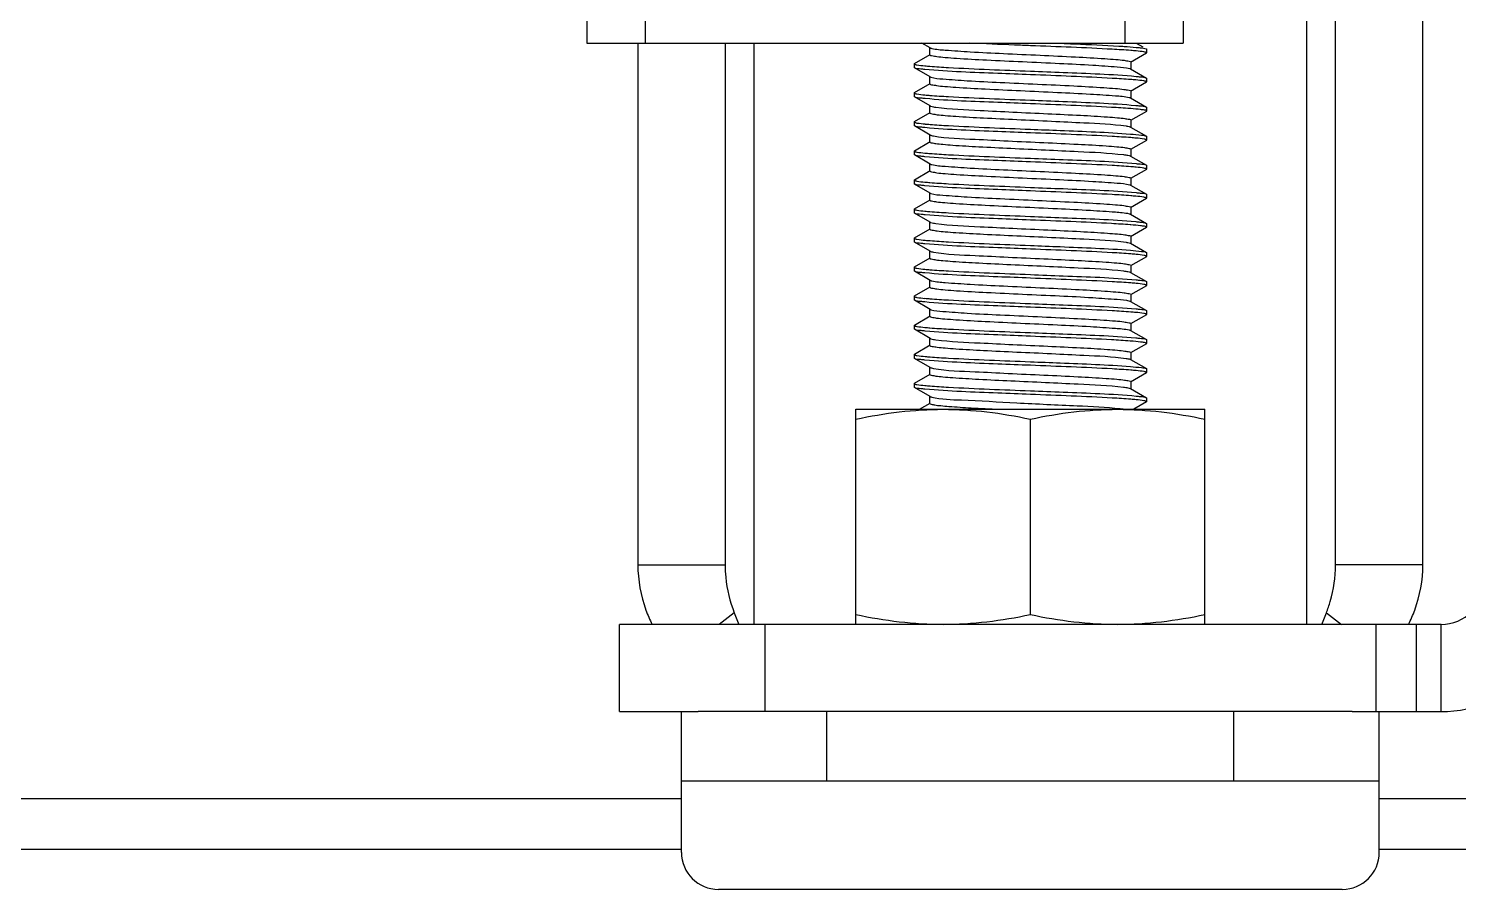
# Model space of a CAD drawing. Extents: x 27938 to 1042331, y -235042 to 1535213.
# Drawn here: x 730386 to 731190, y 752403 to 752887 of the extents above; entities that cross this region are included whole.
import ezdxf

# ---------------------------------------------------------------- set-up
doc = ezdxf.new("R2010")
doc.units = 0
doc.header["$LTSCALE"] = 1000
doc.header["$MEASUREMENT"] = 0

msp = doc.modelspace()

# ---------------------------------------------------------------- linework, layer by layer
for p, q in [((730699.57, 755594.09), (730699.57, 752879.18)), ((730732.28, 755594.09), (730732.28, 752879.18)), ((731002.14, 755594.09), (731002.14, 752879.18)), ((731034.85, 755594.09), (731034.85, 752879.18)), ((731104.35, 753440.99), (731104.35, 752552.08)), ((731120.71, 752585.6), (731120.71, 753199.36)), ((731169.78, 752585.6), (731169.78, 753199.36)), ((730699.57, 752879.18), (731034.85, 752879.18)), ((730728.19, 752879.18), (730728.19, 752585.6)), ((730777.25, 752879.18), (730777.25, 752585.6)), ((730793.61, 752552.08), (730793.61, 752879.18)), ((730883.72, 752867.71), (730892.59, 752872.85)), ((730892.59, 752876.52), (730888, 752879.18)), ((730892.41, 752872.64), (730892.41, 752876.73)), ((731014.25, 752873.48), (731005.37, 752868.34)), ((731008.55, 752879.18), (731012.26, 752877.04)), ((731014.25, 752875.89), (731014.4, 752875.71)), ((731014.25, 752873.48), (731014.4, 752873.66)), ((731014.4, 752875.71), (731014.4, 752873.66)), ((730883.72, 752867.71), (730883.56, 752867.53)), ((730883.56, 752867.53), (730883.56, 752865.48)), ((730883.72, 752865.31), (730883.56, 752865.49)), ((730892.59, 752860.17), (730883.72, 752865.31)), ((731005.37, 752864.67), (731014.25, 752859.53)), ((731005.55, 752868.55), (731005.55, 752864.46)), ((730883.72, 752851.35), (730892.59, 752856.49)), ((730892.41, 752856.29), (730892.41, 752860.37)), ((730892.59, 752860.17), (730892.92, 752860.03)), ((731014.25, 752857.13), (731005.37, 752851.99)), ((731014.25, 752859.53), (731014.4, 752859.35)), ((731014.25, 752857.13), (731014.4, 752857.31)), ((731014.4, 752859.35), (731014.4, 752857.31)), ((730883.72, 752851.35), (730883.56, 752851.18)), ((730883.56, 752851.17), (730883.56, 752849.13)), ((730883.72, 752848.95), (730883.56, 752849.13)), ((730892.59, 752843.81), (730883.72, 752848.95)), ((731005.37, 752848.31), (731014.25, 752843.18)), ((731005.55, 752852.2), (731005.55, 752848.11)), ((730883.72, 752835), (730892.59, 752840.14)), ((730892.41, 752839.93), (730892.41, 752844.02)), ((731005.54, 752842.32), (731005.08, 752842.36)), ((731014.25, 752840.77), (731005.37, 752835.63)), ((731014.25, 752843.18), (731014.4, 752843)), ((731014.25, 752840.77), (731014.4, 752840.95)), ((731014.4, 752843), (731014.4, 752840.95)), ((730883.72, 752835), (730883.56, 752834.82)), ((730883.56, 752834.82), (730883.56, 752832.77)), ((730883.72, 752832.6), (730883.56, 752832.78)), ((730892.59, 752827.46), (730883.72, 752832.6)), ((731005.37, 752831.96), (731014.25, 752826.82)), ((731005.55, 752835.84), (731005.55, 752831.75)), ((730883.72, 752818.64), (730892.59, 752823.78)), ((730892.41, 752823.57), (730892.41, 752827.66)), ((731014.25, 752824.42), (731005.37, 752819.28)), ((731014.25, 752826.82), (731014.4, 752826.64)), ((731014.25, 752824.42), (731014.4, 752824.6)), ((731014.4, 752826.64), (731014.4, 752824.6)), ((730883.72, 752818.64), (730883.56, 752818.46)), ((730883.56, 752818.46), (730883.56, 752816.42)), ((730883.72, 752816.24), (730883.56, 752816.42)), ((730892.59, 752811.1), (730883.72, 752816.24)), ((731005.12, 752815.72), (731005.37, 752815.6)), ((731005.37, 752815.6), (731014.25, 752810.47)), ((731005.55, 752819.49), (731005.55, 752815.4)), ((730883.72, 752802.29), (730892.59, 752807.43)), ((730892.41, 752807.22), (730892.41, 752811.31)), ((731014.25, 752808.06), (731005.37, 752802.92)), ((731014.25, 752810.47), (731014.4, 752810.29)), ((731014.25, 752808.06), (731014.4, 752808.24)), ((731014.4, 752810.29), (731014.4, 752808.24)), ((730883.72, 752802.29), (730883.56, 752802.11)), ((730883.56, 752802.11), (730883.56, 752800.06)), ((730883.72, 752799.89), (730883.56, 752800.07)), ((730892.59, 752794.75), (730883.72, 752799.89)), ((731005.37, 752799.25), (731014.25, 752794.11)), ((731005.55, 752803.13), (731005.55, 752799.04)), ((730883.72, 752785.93), (730892.59, 752791.07)), ((730892.41, 752790.86), (730892.41, 752794.95)), ((730892.59, 752794.75), (730892.92, 752794.61)), ((731014.25, 752791.71), (731005.37, 752786.57)), ((731014.25, 752794.11), (731014.4, 752793.93)), ((731014.25, 752791.71), (731014.4, 752791.89)), ((731014.4, 752793.93), (731014.4, 752791.89)), ((730883.72, 752785.93), (730883.56, 752785.76)), ((730883.56, 752785.75), (730883.56, 752783.71)), ((730883.72, 752783.53), (730883.56, 752783.71)), ((730892.59, 752778.39), (730883.72, 752783.53)), ((731005.55, 752786.78), (731005.55, 752782.69)), ((730892.41, 752774.51), (730892.41, 752778.6)), ((731005.54, 752776.9), (731005.08, 752776.94)), ((731005.37, 752782.89), (731014.25, 752777.76)), ((731014.25, 752775.35), (731005.37, 752770.21)), ((731014.25, 752777.76), (731014.4, 752777.58)), ((731014.25, 752775.35), (731014.4, 752775.53)), ((731014.4, 752777.58), (731014.4, 752775.53)), ((730883.72, 752769.58), (730883.56, 752769.4)), ((730883.56, 752769.4), (730883.56, 752767.35)), ((730883.72, 752767.18), (730883.56, 752767.36)), ((730883.72, 752769.58), (730892.59, 752774.72)), ((730892.59, 752762.04), (730883.72, 752767.18)), ((731005.55, 752770.42), (731005.55, 752766.33)), ((730892.41, 752758.15), (730892.41, 752762.24)), ((731005.37, 752766.54), (731014.25, 752761.4)), ((731014.25, 752759), (731005.37, 752753.86)), ((731014.25, 752761.4), (731014.4, 752761.22)), ((731014.25, 752759), (731014.4, 752759.18)), ((731014.4, 752761.22), (731014.4, 752759.18)), ((730883.72, 752753.22), (730883.56, 752753.04)), ((730883.56, 752753.04), (730883.56, 752751)), ((730883.72, 752750.82), (730883.56, 752751)), ((730883.72, 752753.22), (730892.59, 752758.36)), ((730892.59, 752745.68), (730883.72, 752750.82)), ((731005.55, 752754.07), (731005.55, 752749.98)), ((730892.41, 752741.8), (730892.41, 752745.89)), ((731005.12, 752750.3), (731005.37, 752750.18)), ((731005.37, 752750.18), (731014.25, 752745.05)), ((731014.25, 752745.05), (731014.4, 752744.87)), ((731014.25, 752742.64), (731014.4, 752742.82)), ((731014.4, 752744.87), (731014.4, 752742.82)), ((730883.72, 752736.87), (730883.56, 752736.69)), ((730883.56, 752736.69), (730883.56, 752734.64)), ((730883.72, 752736.87), (730892.59, 752742.01)), ((731014.25, 752742.64), (731005.37, 752737.5)), ((731005.55, 752737.71), (731005.55, 752733.62)), ((730883.72, 752734.47), (730883.56, 752734.65)), ((730892.59, 752729.33), (730883.72, 752734.47)), ((730892.41, 752725.44), (730892.41, 752729.53)), ((730892.59, 752729.33), (730892.92, 752729.19)), ((731005.37, 752733.83), (731014.25, 752728.69)), ((731014.25, 752728.69), (731014.4, 752728.51)), ((731014.4, 752728.51), (731014.4, 752726.47)), ((730883.72, 752720.51), (730883.56, 752720.33)), ((730883.56, 752720.33), (730883.56, 752718.29)), ((730883.72, 752720.51), (730892.59, 752725.65)), ((731014.25, 752726.29), (731005.37, 752721.15)), ((731005.55, 752721.36), (731005.55, 752717.27)), ((731014.25, 752726.29), (731014.4, 752726.47)), ((730883.72, 752718.11), (730883.56, 752718.29)), ((730892.59, 752712.97), (730883.72, 752718.11)), ((730892.41, 752709.09), (730892.41, 752713.18)), ((731005.54, 752711.48), (731005.08, 752711.52)), ((731005.37, 752717.47), (731014.25, 752712.34)), ((731014.25, 752712.34), (731014.4, 752712.16)), ((731014.4, 752712.16), (731014.4, 752710.11)), ((730883.72, 752704.16), (730883.56, 752703.98)), ((730883.56, 752703.98), (730883.56, 752701.93)), ((730883.72, 752704.16), (730892.59, 752709.3)), ((731014.25, 752709.93), (731005.37, 752704.79)), ((731005.55, 752705), (731005.55, 752700.91)), ((731014.25, 752709.93), (731014.4, 752710.11)), ((730883.72, 752701.76), (730883.56, 752701.94)), ((730892.59, 752696.62), (730883.72, 752701.76)), ((730892.41, 752692.73), (730892.41, 752696.82)), ((731005.37, 752701.12), (731014.25, 752695.98)), ((731014.25, 752695.98), (731014.4, 752695.8)), ((731014.4, 752695.8), (731014.4, 752693.76)), ((730883.72, 752687.8), (730883.56, 752687.62)), ((730883.56, 752687.62), (730883.56, 752685.58)), ((730883.72, 752687.8), (730892.59, 752692.94)), ((731014.25, 752693.58), (731005.37, 752688.44)), ((731005.55, 752688.65), (731005.55, 752684.56)), ((731014.25, 752693.58), (731014.4, 752693.76)), ((730883.72, 752685.4), (730883.56, 752685.58)), ((730892.59, 752680.26), (730883.72, 752685.4)), ((730892.41, 752676.38), (730892.41, 752680.47)), ((731005.12, 752684.88), (731005.37, 752684.76)), ((731005.37, 752684.76), (731014.25, 752679.62)), ((731014.25, 752679.62), (731014.4, 752679.45)), ((731014.4, 752679.45), (731014.4, 752677.4)), ((730850.85, 752552.08), (730850.85, 752673.11)), ((730850.85, 752673.11), (731047.11, 752673.11)), ((730886.59, 752673.11), (730892.59, 752676.59)), ((731014.25, 752677.22), (731007.14, 752673.11)), ((731014.25, 752677.22), (731014.4, 752677.4)), ((731047.11, 752552.08), (731047.11, 752673.11)), ((730948.98, 752557.61), (730948.98, 752667.58)), ((730728.19, 752585.6), (730777.25, 752585.6)), ((731169.78, 752585.6), (731120.71, 752585.6)), ((730782.47, 752558.55), (730773.96, 752552.08)), ((730782.47, 752558.55), (730785.08, 752552.04)), ((731112.88, 752552.04), (731115.49, 752558.55)), ((731115.49, 752558.55), (731124, 752552.08)), ((730717.97, 752503.02), (730717.97, 752552.08)), ((731180, 752552.08), (730717.97, 752552.08)), ((730799.74, 752503.02), (730799.74, 752552.08)), ((731143.53, 752503.02), (731143.53, 752552.08)), ((731166.27, 752503.02), (731166.27, 752552.08)), ((731180, 752503.02), (731180, 752552.08)), ((730717.97, 752503.02), (730762.14, 752503.02)), ((730752.72, 752453.95), (730752.72, 752503.02)), ((730752.72, 752423.72), (730752.72, 752503.02)), ((731129.99, 752503.02), (730762.14, 752503.02)), ((730834.5, 752463.78), (730834.5, 752503.02)), ((731063.47, 752463.78), (731063.47, 752503.02)), ((731129.99, 752503.02), (731180, 752503.02)), ((731145.24, 752453.95), (731145.24, 752503.02)), ((731145.24, 752423.72), (731145.24, 752503.02)), ((731145.24, 752463.78), (730752.72, 752463.78)), ((730752.72, 752453.95), (725206.12, 752453.95)), ((731358.15, 752453.95), (731145.24, 752453.95)), ((730752.72, 752425.33), (725206.12, 752425.33)), ((731358.15, 752425.33), (731145.24, 752425.33)), ((731124.42, 752402.9), (730773.54, 752402.9))]:
    msp.add_line(p, q)
for centre, radius, start, end in [((730991.41, 752694.82), 180.76, 84.57757, 85.54792), ((730906.98, 753051.54), 185.95, 264.66273, 265.54279), ((730894.15, 752863.6), 3.78, 250.95613, 252.09071), ((730991.05, 752674.15), 185.09, 84.64983, 85.5433), ((730906.78, 753032.72), 183.48, 264.62433, 265.54382), ((731002.45, 752840.07), 8.78, 75.6696, 76.53963), ((730907.32, 753022.86), 190, 264.72681, 265.54051), ((730991.52, 752647.08), 179.44, 84.55144, 85.55335), ((730906.95, 753002.05), 185.52, 264.65689, 265.54292), ((730991.41, 752629.4), 180.76, 84.57757, 85.54792), ((730906.98, 752986.12), 185.95, 264.66273, 265.54279), ((730894.15, 752798.18), 3.78, 250.95613, 252.09071), ((730991.05, 752608.73), 185.09, 84.64983, 85.5433), ((730906.78, 752967.3), 183.48, 264.62433, 265.54382), ((731002.45, 752774.65), 8.78, 75.6696, 76.53963), ((730907.32, 752957.44), 190, 264.72681, 265.54051), ((730991.52, 752581.66), 179.44, 84.55144, 85.55335), ((730906.95, 752936.63), 185.52, 264.65689, 265.54292), ((730991.41, 752563.98), 180.76, 84.57757, 85.54792), ((730906.98, 752920.7), 185.95, 264.66273, 265.54279), ((730894.15, 752732.76), 3.78, 250.95613, 252.09071), ((730991.05, 752543.31), 185.09, 84.64983, 85.5433), ((730906.78, 752901.88), 183.48, 264.62433, 265.54382), ((731002.45, 752709.23), 8.78, 75.6696, 76.53963), ((730907.32, 752892.02), 190, 264.72681, 265.54051), ((730991.52, 752516.24), 179.44, 84.55144, 85.55335), ((730906.95, 752871.21), 185.52, 264.65689, 265.54292), ((730991.41, 752498.56), 180.76, 84.57757, 85.54792), ((731180, 752576.61), 24.53, 270, 315), ((731180, 752576.61), 73.6, 270, 315), ((730773.54, 752423.72), 20.82, 180, 270), ((731124.42, 752423.72), 20.82, 270, 0)]:
    msp.add_arc(centre, radius, start, end)
for points, knots in [([(730892.42, 752872.64), (730892.42, 752872.28), (730894.34, 752872.06), (730896.7, 752871.52), (730901.69, 752871.13), (730910.86, 752870.41), (730925.49, 752869.65), (730944.79, 752868.74), (730964.71, 752867.81), (730982.48, 752867.01), (730995.57, 752865.95), (731002.6, 752865.54), (731004.87, 752864.87)], [0, 0, 0, 0, 0.009703, 0.035887, 0.07813, 0.135078, 0.284815, 0.464601, 0.649729, 0.81476, 0.937049, 1, 1, 1, 1]), ([(730892.59, 752876.52), (730892.7, 752876.46), (730893, 752876.35), (730893.3, 752876.27), (730893.47, 752876.22)], [0, 0, 0, 0, 0.406881, 1, 1, 1, 1]), ([(730893.47, 752876.22), (730895.97, 752875.63), (730903.27, 752875.12), (730916.7, 752874.15), (730934.49, 752873.31), (730954.22, 752872.4), (730973.2, 752871.5), (730987.54, 752870.75), (730996.5, 752870.04), (731001.37, 752869.65), (731003.67, 752869.13), (731005.55, 752868.91), (731005.55, 752868.55)], [0, 0, 0, 0, 0.068576, 0.194029, 0.359725, 0.543506, 0.720761, 0.867753, 0.923531, 0.964877, 0.99049, 1, 1, 1, 1]), ([(730948.98, 752877.75), (730946, 752877.87), (730934.6, 752878.32), (730923.2, 752878.79), (730914.79, 752879.18)], [0, 0, 0, 0, 0.261917, 1, 1, 1, 1]), ([(731005.45, 752875.04), (731001.98, 752875.31), (730983.17, 752876.45), (730964.34, 752877.14), (730948.98, 752877.75)], [0, 0, 0, 0, 0.184493, 1, 1, 1, 1]), ([(730964.28, 752879.18), (730967.54, 752879.05), (730979.07, 752878.56), (730990.59, 752878.05), (730998.83, 752877.54)], [0, 0, 0, 0, 0.283518, 1, 1, 1, 1]), ([(730998.83, 752877.54), (730999.78, 752877.48), (731003.02, 752877.27), (731006.27, 752877.04), (731008.56, 752876.81)], [0, 0, 0, 0, 0.290406, 1, 1, 1, 1]), ([(731013.73, 752874.04), (731013.46, 752874.11), (731011.73, 752874.47), (731009.97, 752874.64), (731008.5, 752874.78)], [0, 0, 0, 0, 0.160696, 1, 1, 1, 1]), ([(731008.56, 752876.81), (731009.29, 752876.75), (731011.16, 752876.48), (731013.21, 752876.49), (731014.25, 752875.89)], [0, 0, 0, 0, 0.378482, 1, 1, 1, 1]), ([(731014.4, 752873.66), (731014.4, 752873.75), (731014.13, 752873.93), (731013.9, 752873.99), (731013.73, 752874.04)], [0, 0, 0, 0, 0.318595, 1, 1, 1, 1]), ([(730883.56, 752867.53), (730883.56, 752867.44), (730883.87, 752867.25), (730884.12, 752867.18), (730884.31, 752867.13)], [0, 0, 0, 0, 0.314295, 1, 1, 1, 1]), ([(730889.59, 752864.36), (730888.84, 752864.43), (730886.9, 752864.7), (730884.78, 752864.69), (730883.72, 752865.31)], [0, 0, 0, 0, 0.379133, 1, 1, 1, 1]), ([(730884.31, 752867.13), (730884.6, 752867.06), (730886.38, 752866.71), (730888.18, 752866.54), (730889.69, 752866.39)], [0, 0, 0, 0, 0.163341, 1, 1, 1, 1]), ([(730948.98, 752861.4), (730942.86, 752861.64), (730923.06, 752862.48), (730903.22, 752863.06), (730889.59, 752864.36)], [0, 0, 0, 0, 0.309073, 1, 1, 1, 1]), ([(730892.53, 752866.15), (730896, 752865.88), (730914.8, 752864.74), (730933.63, 752864.05), (730948.98, 752863.44)], [0, 0, 0, 0, 0.184553, 1, 1, 1, 1]), ([(730948.98, 752863.44), (730955.13, 752863.2), (730974.97, 752862.35), (730994.84, 752861.77), (731008.5, 752860.47)], [0, 0, 0, 0, 0.309586, 1, 1, 1, 1]), ([(731004.87, 752864.87), (731004.97, 752864.84), (731005.14, 752864.78), (731005.3, 752864.71), (731005.37, 752864.67)], [0, 0, 0, 0, 0.569522, 1, 1, 1, 1]), ([(730892.42, 752856.29), (730892.41, 752855.93), (730894.29, 752855.7), (730896.59, 752855.18), (730901.46, 752854.8), (730910.43, 752854.09), (730924.77, 752853.33), (730943.75, 752852.43), (730963.49, 752851.52), (730981.28, 752850.69), (730994.7, 752849.72), (731002, 752849.21), (731004.49, 752848.61)], [0, 0, 0, 0, 0.009517, 0.035128, 0.076492, 0.132277, 0.279305, 0.456588, 0.640385, 0.806077, 0.931494, 1, 1, 1, 1]), ([(730892.99, 752860), (730895.18, 752859.29), (730902.13, 752858.93), (730915.09, 752857.84), (730932.86, 752857.05), (730952.83, 752856.11), (730972.23, 752855.2), (730986.96, 752854.43), (730996.19, 752853.71), (731001.23, 752853.32), (731003.6, 752852.78), (731005.55, 752852.56), (731005.55, 752852.2)], [0, 0, 0, 0, 0.061098, 0.182334, 0.347135, 0.532706, 0.713328, 0.863975, 0.921317, 0.963856, 0.990226, 1, 1, 1, 1]), ([(731005.43, 752858.69), (731001.97, 752858.96), (730983.16, 752860.1), (730964.33, 752860.79), (730948.98, 752861.4)], [0, 0, 0, 0, 0.184541, 1, 1, 1, 1]), ([(731013.68, 752857.7), (731013.39, 752857.77), (731011.62, 752858.13), (731009.82, 752858.3), (731008.31, 752858.44)], [0, 0, 0, 0, 0.16229, 1, 1, 1, 1]), ([(731008.5, 752860.47), (731009.23, 752860.4), (731011.13, 752860.13), (731013.2, 752860.14), (731014.25, 752859.53)], [0, 0, 0, 0, 0.378727, 1, 1, 1, 1]), ([(731014.4, 752857.31), (731014.4, 752857.4), (731014.11, 752857.58), (731013.86, 752857.65), (731013.68, 752857.7)], [0, 0, 0, 0, 0.315177, 1, 1, 1, 1]), ([(730883.56, 752851.18), (730883.56, 752851.09), (730883.82, 752850.91), (730884.05, 752850.85), (730884.21, 752850.81)], [0, 0, 0, 0, 0.319254, 1, 1, 1, 1]), ([(730889.86, 752847.98), (730889.07, 752848.05), (730887.05, 752848.33), (730884.83, 752848.3), (730883.72, 752848.95)], [0, 0, 0, 0, 0.380051, 1, 1, 1, 1]), ([(730884.21, 752850.81), (730884.49, 752850.73), (730886.27, 752850.36), (730888.07, 752850.19), (730889.59, 752850.05)], [0, 0, 0, 0, 0.159053, 1, 1, 1, 1]), ([(730948.98, 752845.04), (730942.91, 752845.28), (730923.2, 752846.12), (730903.46, 752846.71), (730889.86, 752847.98)], [0, 0, 0, 0, 0.307895, 1, 1, 1, 1]), ([(730892.52, 752849.8), (730895.99, 752849.52), (730914.8, 752848.38), (730933.63, 752847.7), (730948.98, 752847.09)], [0, 0, 0, 0, 0.184509, 1, 1, 1, 1]), ([(731004.62, 752848.58), (731004.77, 752848.54), (731005.03, 752848.47), (731005.27, 752848.37), (731005.37, 752848.31)], [0, 0, 0, 0, 0.585672, 1, 1, 1, 1]), ([(730892.41, 752839.93), (730892.41, 752839.91), (730892.42, 752839.88), (730892.44, 752839.84), (730892.46, 752839.83)], [0, 0, 0, 0, 0.463467, 1, 1, 1, 1]), ([(730892.46, 752839.83), (730892.74, 752839.49), (730894.33, 752839.31), (730897.08, 752838.79), (730901.63, 752838.43), (730910.25, 752837.75), (730923.68, 752837.04), (730941.63, 752836.16), (730960.48, 752835.34), (730980.98, 752834.22), (730995.01, 752833.74), (731002.85, 752832.56)], [0, 0, 0, 0, 0.011937, 0.038615, 0.07957, 0.133598, 0.274096, 0.443272, 0.620779, 0.785256, 1, 1, 1, 1]), ([(730892.59, 752843.81), (730892.73, 752843.73), (730893.78, 752843.37), (730894.88, 752843.24), (730895.83, 752843.11)], [0, 0, 0, 0, 0.140461, 1, 1, 1, 1]), ([(730895.83, 752843.11), (730904.06, 752842), (730918.56, 752841.44), (730939.55, 752840.34), (730958.42, 752839.51), (730976.1, 752838.64), (730989.26, 752837.92), (730997.4, 752837.26), (731001.79, 752836.88), (731003.88, 752836.41), (731005.55, 752836.17), (731005.55, 752835.84)], [0, 0, 0, 0, 0.226556, 0.394464, 0.573122, 0.741029, 0.877994, 0.929534, 0.967621, 0.99116, 1, 1, 1, 1]), ([(730948.98, 752847.09), (730955.09, 752846.84), (730974.87, 752846), (730994.68, 752845.42), (731008.31, 752844.13)], [0, 0, 0, 0, 0.308784, 1, 1, 1, 1]), ([(731005.08, 752842.36), (731001.61, 752842.63), (730982.92, 752843.75), (730964.21, 752844.44), (730948.98, 752845.04)], [0, 0, 0, 0, 0.186017, 1, 1, 1, 1]), ([(731012.15, 752841.64), (731011.73, 752841.7), (731009.53, 752841.99), (731007.33, 752842.18), (731005.54, 752842.32)], [0, 0, 0, 0, 0.190958, 1, 1, 1, 1]), ([(731008.31, 752844.13), (731009.07, 752844.06), (731011.03, 752843.78), (731013.17, 752843.8), (731014.25, 752843.18)], [0, 0, 0, 0, 0.379378, 1, 1, 1, 1]), ([(731014.4, 752840.95), (731014.4, 752841.03), (731013.64, 752841.58), (731012.86, 752841.53), (731012.15, 752841.64)], [0, 0, 0, 0, 0.092798, 1, 1, 1, 1]), ([(730883.56, 752834.82), (730883.56, 752834.73), (730883.88, 752834.54), (730884.13, 752834.47), (730884.33, 752834.42)], [0, 0, 0, 0, 0.312916, 1, 1, 1, 1]), ([(730889.67, 752831.64), (730888.91, 752831.71), (730886.95, 752831.99), (730884.8, 752831.97), (730883.72, 752832.6)], [0, 0, 0, 0, 0.379419, 1, 1, 1, 1]), ([(730884.33, 752834.42), (730884.62, 752834.34), (730886.45, 752833.99), (730888.31, 752833.81), (730889.86, 752833.67)], [0, 0, 0, 0, 0.163149, 1, 1, 1, 1]), ([(730948.98, 752828.69), (730942.88, 752828.93), (730923.1, 752829.77), (730903.3, 752830.36), (730889.67, 752831.64)], [0, 0, 0, 0, 0.308711, 1, 1, 1, 1]), ([(730892.55, 752833.44), (730896.01, 752833.17), (730914.82, 752832.03), (730933.64, 752831.34), (730948.98, 752830.73)], [0, 0, 0, 0, 0.184619, 1, 1, 1, 1]), ([(731002.85, 752832.56), (731003.15, 752832.51), (731003.99, 752832.36), (731004.88, 752832.24), (731005.37, 752831.96)], [0, 0, 0, 0, 0.353551, 1, 1, 1, 1]), ([(730892.41, 752823.57), (730892.42, 752823.26), (730894.04, 752823.01), (730896.07, 752822.56), (730900.34, 752822.18), (730908.29, 752821.52), (730921.15, 752820.81), (730938.5, 752819.96), (730957.13, 752819.13), (730978.21, 752818.05), (730992.88, 752817.44), (731001.35, 752816.41)], [0, 0, 0, 0, 0.008683, 0.031763, 0.069103, 0.119686, 0.254361, 0.420111, 0.597552, 0.765912, 1, 1, 1, 1]), ([(730892.59, 752827.46), (730892.81, 752827.33), (730893.45, 752827.15), (730894.08, 752827.03), (730894.49, 752826.96)], [0, 0, 0, 0, 0.374139, 1, 1, 1, 1]), ([(730894.49, 752826.96), (730902.2, 752825.63), (730916.29, 752825.27), (730936.99, 752824.08), (730956.32, 752823.26), (730974.66, 752822.36), (730988.41, 752821.63), (730996.96, 752820.94), (731001.59, 752820.55), (731003.77, 752820.06), (731005.55, 752819.83), (731005.55, 752819.49)], [0, 0, 0, 0, 0.210773, 0.377666, 0.558838, 0.731273, 0.873076, 0.926648, 0.966309, 0.990838, 1, 1, 1, 1]), ([(730948.98, 752830.73), (730954.58, 752830.51), (730973.37, 752829.73), (730992.18, 752829.06), (731005.35, 752828.03)], [0, 0, 0, 0, 0.297814, 1, 1, 1, 1]), ([(731005.44, 752825.98), (731001.97, 752826.25), (730983.16, 752827.39), (730964.33, 752828.08), (730948.98, 752828.69)], [0, 0, 0, 0, 0.184504, 1, 1, 1, 1]), ([(731005.35, 752828.03), (731007.39, 752827.87), (731010.29, 752827.46), (731013.42, 752827.29), (731014.25, 752826.82)], [0, 0, 0, 0, 0.683777, 1, 1, 1, 1]), ([(731013.74, 752824.97), (731013.47, 752825.04), (731011.76, 752825.4), (731010.02, 752825.57), (731008.56, 752825.71)], [0, 0, 0, 0, 0.160861, 1, 1, 1, 1]), ([(731014.4, 752824.6), (731014.4, 752824.68), (731014.13, 752824.86), (731013.91, 752824.92), (731013.74, 752824.97)], [0, 0, 0, 0, 0.319044, 1, 1, 1, 1]), ([(730883.56, 752818.46), (730883.56, 752818.38), (730883.83, 752818.2), (730884.06, 752818.14), (730884.23, 752818.09)], [0, 0, 0, 0, 0.318137, 1, 1, 1, 1]), ([(730889.69, 752815.28), (730888.92, 752815.36), (730886.95, 752815.63), (730884.8, 752815.61), (730883.72, 752816.24)], [0, 0, 0, 0, 0.379512, 1, 1, 1, 1]), ([(730884.23, 752818.09), (730884.51, 752818.01), (730886.31, 752817.65), (730888.14, 752817.47), (730889.67, 752817.33)], [0, 0, 0, 0, 0.159502, 1, 1, 1, 1]), ([(730948.98, 752812.33), (730942.88, 752812.57), (730923.11, 752813.42), (730903.31, 752814), (730889.69, 752815.28)], [0, 0, 0, 0, 0.308641, 1, 1, 1, 1]), ([(730892.53, 752817.08), (730896, 752816.81), (730914.8, 752815.67), (730933.63, 752814.99), (730948.98, 752814.38)], [0, 0, 0, 0, 0.184538, 1, 1, 1, 1]), ([(731001.35, 752816.41), (731001.78, 752816.35), (731003.05, 752816.18), (731004.33, 752816.01), (731005.12, 752815.72)], [0, 0, 0, 0, 0.341642, 1, 1, 1, 1]), ([(730892.42, 752807.22), (730892.42, 752806.85), (730894.34, 752806.63), (730896.7, 752806.1), (730901.69, 752805.71), (730910.86, 752804.99), (730925.49, 752804.23), (730944.79, 752803.32), (730964.71, 752802.39), (730982.48, 752801.59), (730995.57, 752800.53), (731002.6, 752800.12), (731004.87, 752799.45)], [0, 0, 0, 0, 0.009703, 0.035887, 0.07813, 0.135078, 0.284815, 0.464601, 0.649729, 0.81476, 0.937049, 1, 1, 1, 1]), ([(730892.59, 752811.1), (730892.7, 752811.04), (730893, 752810.93), (730893.3, 752810.85), (730893.47, 752810.8)], [0, 0, 0, 0, 0.406881, 1, 1, 1, 1]), ([(730893.47, 752810.8), (730895.97, 752810.21), (730903.27, 752809.7), (730916.7, 752808.73), (730934.49, 752807.89), (730954.22, 752806.98), (730973.2, 752806.08), (730987.54, 752805.33), (730996.5, 752804.62), (731001.37, 752804.23), (731003.67, 752803.71), (731005.55, 752803.49), (731005.55, 752803.13)], [0, 0, 0, 0, 0.068576, 0.194029, 0.359725, 0.543506, 0.720761, 0.867753, 0.923531, 0.964877, 0.99049, 1, 1, 1, 1]), ([(730948.98, 752814.38), (730955.14, 752814.13), (730975, 752813.28), (730994.9, 752812.71), (731008.56, 752811.39)], [0, 0, 0, 0, 0.309919, 1, 1, 1, 1]), ([(731005.45, 752809.62), (731001.98, 752809.89), (730983.17, 752811.03), (730964.34, 752811.72), (730948.98, 752812.33)], [0, 0, 0, 0, 0.184493, 1, 1, 1, 1]), ([(731013.73, 752808.62), (731013.46, 752808.69), (731011.73, 752809.05), (731009.97, 752809.22), (731008.5, 752809.36)], [0, 0, 0, 0, 0.160696, 1, 1, 1, 1]), ([(731008.56, 752811.39), (731009.29, 752811.32), (731011.16, 752811.06), (731013.21, 752811.06), (731014.25, 752810.47)], [0, 0, 0, 0, 0.378482, 1, 1, 1, 1]), ([(731014.4, 752808.24), (731014.4, 752808.33), (731014.13, 752808.51), (731013.9, 752808.57), (731013.73, 752808.62)], [0, 0, 0, 0, 0.318595, 1, 1, 1, 1]), ([(730883.56, 752802.11), (730883.56, 752802.02), (730883.87, 752801.83), (730884.12, 752801.76), (730884.31, 752801.71)], [0, 0, 0, 0, 0.314295, 1, 1, 1, 1]), ([(730889.59, 752798.94), (730888.84, 752799.01), (730886.9, 752799.28), (730884.78, 752799.27), (730883.72, 752799.89)], [0, 0, 0, 0, 0.379133, 1, 1, 1, 1]), ([(730884.31, 752801.71), (730884.6, 752801.64), (730886.38, 752801.29), (730888.18, 752801.12), (730889.69, 752800.97)], [0, 0, 0, 0, 0.163341, 1, 1, 1, 1]), ([(730892.53, 752800.73), (730896, 752800.46), (730914.8, 752799.32), (730933.63, 752798.63), (730948.98, 752798.02)], [0, 0, 0, 0, 0.184553, 1, 1, 1, 1]), ([(731004.87, 752799.45), (731004.97, 752799.42), (731005.14, 752799.36), (731005.3, 752799.29), (731005.37, 752799.25)], [0, 0, 0, 0, 0.569522, 1, 1, 1, 1]), ([(730948.98, 752795.98), (730942.86, 752796.22), (730923.06, 752797.06), (730903.22, 752797.64), (730889.59, 752798.94)], [0, 0, 0, 0, 0.309073, 1, 1, 1, 1]), ([(730892.99, 752794.58), (730895.18, 752793.87), (730902.13, 752793.51), (730915.09, 752792.42), (730932.86, 752791.63), (730952.83, 752790.69), (730972.23, 752789.78), (730986.96, 752789.01), (730996.19, 752788.29), (731001.23, 752787.9), (731003.6, 752787.36), (731005.55, 752787.14), (731005.55, 752786.78)], [0, 0, 0, 0, 0.061098, 0.182334, 0.347135, 0.532706, 0.713328, 0.863975, 0.921317, 0.963856, 0.990226, 1, 1, 1, 1]), ([(730948.98, 752798.02), (730955.13, 752797.78), (730974.97, 752796.93), (730994.84, 752796.35), (731008.5, 752795.05)], [0, 0, 0, 0, 0.309586, 1, 1, 1, 1]), ([(731005.43, 752793.27), (731001.97, 752793.54), (730983.16, 752794.68), (730964.33, 752795.36), (730948.98, 752795.98)], [0, 0, 0, 0, 0.184541, 1, 1, 1, 1]), ([(731013.68, 752792.28), (731013.39, 752792.35), (731011.62, 752792.71), (731009.82, 752792.88), (731008.31, 752793.02)], [0, 0, 0, 0, 0.16229, 1, 1, 1, 1]), ([(731008.5, 752795.05), (731009.23, 752794.98), (731011.13, 752794.71), (731013.2, 752794.72), (731014.25, 752794.11)], [0, 0, 0, 0, 0.378727, 1, 1, 1, 1]), ([(731014.4, 752791.89), (731014.4, 752791.98), (731014.11, 752792.16), (731013.86, 752792.23), (731013.68, 752792.28)], [0, 0, 0, 0, 0.315177, 1, 1, 1, 1]), ([(730883.56, 752785.76), (730883.56, 752785.67), (730883.82, 752785.49), (730884.05, 752785.43), (730884.21, 752785.39)], [0, 0, 0, 0, 0.319254, 1, 1, 1, 1]), ([(730889.86, 752782.56), (730889.07, 752782.63), (730887.05, 752782.91), (730884.83, 752782.88), (730883.72, 752783.53)], [0, 0, 0, 0, 0.380051, 1, 1, 1, 1]), ([(730884.21, 752785.39), (730884.49, 752785.31), (730886.27, 752784.94), (730888.07, 752784.77), (730889.59, 752784.63)], [0, 0, 0, 0, 0.159053, 1, 1, 1, 1]), ([(730892.42, 752790.86), (730892.41, 752790.51), (730894.29, 752790.28), (730896.59, 752789.76), (730901.46, 752789.38), (730910.43, 752788.67), (730924.77, 752787.91), (730943.75, 752787.01), (730963.49, 752786.1), (730981.28, 752785.27), (730994.7, 752784.3), (731002, 752783.79), (731004.49, 752783.19)], [0, 0, 0, 0, 0.009517, 0.035128, 0.076492, 0.132277, 0.279305, 0.456588, 0.640385, 0.806077, 0.931494, 1, 1, 1, 1]), ([(730892.52, 752784.38), (730895.99, 752784.1), (730914.8, 752782.96), (730933.63, 752782.28), (730948.98, 752781.67)], [0, 0, 0, 0, 0.184509, 1, 1, 1, 1]), ([(731004.62, 752783.16), (731004.77, 752783.12), (731005.03, 752783.05), (731005.27, 752782.95), (731005.37, 752782.89)], [0, 0, 0, 0, 0.585672, 1, 1, 1, 1]), ([(730948.98, 752779.62), (730942.91, 752779.86), (730923.2, 752780.7), (730903.46, 752781.29), (730889.86, 752782.56)], [0, 0, 0, 0, 0.307895, 1, 1, 1, 1]), ([(730892.59, 752778.39), (730892.73, 752778.31), (730893.78, 752777.95), (730894.88, 752777.82), (730895.83, 752777.69)], [0, 0, 0, 0, 0.140461, 1, 1, 1, 1]), ([(730895.83, 752777.69), (730904.06, 752776.58), (730918.56, 752776.02), (730939.55, 752774.92), (730958.42, 752774.09), (730976.1, 752773.22), (730989.26, 752772.5), (730997.4, 752771.84), (731001.79, 752771.46), (731003.88, 752770.99), (731005.55, 752770.75), (731005.55, 752770.42)], [0, 0, 0, 0, 0.226556, 0.394464, 0.573122, 0.741029, 0.877994, 0.929534, 0.967621, 0.99116, 1, 1, 1, 1]), ([(730948.98, 752781.67), (730955.09, 752781.42), (730974.87, 752780.58), (730994.68, 752780), (731008.31, 752778.71)], [0, 0, 0, 0, 0.308784, 1, 1, 1, 1]), ([(731005.08, 752776.94), (731001.61, 752777.21), (730982.92, 752778.33), (730964.21, 752779.01), (730948.98, 752779.62)], [0, 0, 0, 0, 0.186017, 1, 1, 1, 1]), ([(731012.15, 752776.22), (731011.73, 752776.28), (731009.53, 752776.57), (731007.33, 752776.76), (731005.54, 752776.9)], [0, 0, 0, 0, 0.190958, 1, 1, 1, 1]), ([(731008.31, 752778.71), (731009.07, 752778.64), (731011.03, 752778.36), (731013.17, 752778.38), (731014.25, 752777.76)], [0, 0, 0, 0, 0.379378, 1, 1, 1, 1]), ([(731014.4, 752775.53), (731014.4, 752775.61), (731013.64, 752776.16), (731012.86, 752776.11), (731012.15, 752776.22)], [0, 0, 0, 0, 0.092798, 1, 1, 1, 1]), ([(730883.56, 752769.4), (730883.56, 752769.31), (730883.88, 752769.11), (730884.13, 752769.05), (730884.33, 752769)], [0, 0, 0, 0, 0.312916, 1, 1, 1, 1]), ([(730889.67, 752766.22), (730888.91, 752766.29), (730886.95, 752766.57), (730884.8, 752766.55), (730883.72, 752767.18)], [0, 0, 0, 0, 0.379419, 1, 1, 1, 1]), ([(730884.33, 752769), (730884.62, 752768.92), (730886.45, 752768.57), (730888.31, 752768.39), (730889.86, 752768.25)], [0, 0, 0, 0, 0.163149, 1, 1, 1, 1]), ([(730892.41, 752774.51), (730892.41, 752774.49), (730892.42, 752774.46), (730892.44, 752774.42), (730892.46, 752774.41)], [0, 0, 0, 0, 0.463467, 1, 1, 1, 1]), ([(730892.46, 752774.41), (730892.74, 752774.07), (730894.33, 752773.89), (730897.08, 752773.37), (730901.63, 752773), (730910.25, 752772.33), (730923.68, 752771.62), (730941.63, 752770.74), (730960.48, 752769.92), (730980.98, 752768.8), (730995.01, 752768.32), (731002.85, 752767.14)], [0, 0, 0, 0, 0.011937, 0.038615, 0.07957, 0.133598, 0.274096, 0.443272, 0.620779, 0.785256, 1, 1, 1, 1]), ([(730892.55, 752768.02), (730896.01, 752767.75), (730914.82, 752766.61), (730933.64, 752765.92), (730948.98, 752765.31)], [0, 0, 0, 0, 0.184619, 1, 1, 1, 1]), ([(731002.85, 752767.14), (731003.15, 752767.09), (731003.99, 752766.94), (731004.88, 752766.82), (731005.37, 752766.54)], [0, 0, 0, 0, 0.353551, 1, 1, 1, 1]), ([(730948.98, 752763.27), (730942.88, 752763.51), (730923.1, 752764.35), (730903.3, 752764.94), (730889.67, 752766.22)], [0, 0, 0, 0, 0.308711, 1, 1, 1, 1]), ([(730892.59, 752762.04), (730892.81, 752761.91), (730893.45, 752761.73), (730894.08, 752761.61), (730894.49, 752761.54)], [0, 0, 0, 0, 0.374139, 1, 1, 1, 1]), ([(730894.49, 752761.54), (730902.2, 752760.21), (730916.29, 752759.85), (730936.99, 752758.66), (730956.32, 752757.84), (730974.66, 752756.94), (730988.41, 752756.21), (730996.96, 752755.52), (731001.59, 752755.13), (731003.77, 752754.64), (731005.55, 752754.41), (731005.55, 752754.07)], [0, 0, 0, 0, 0.210773, 0.377666, 0.558838, 0.731273, 0.873076, 0.926648, 0.966309, 0.990838, 1, 1, 1, 1]), ([(730948.98, 752765.31), (730954.58, 752765.09), (730973.37, 752764.31), (730992.18, 752763.64), (731005.35, 752762.61)], [0, 0, 0, 0, 0.297814, 1, 1, 1, 1]), ([(731005.44, 752760.56), (731001.97, 752760.83), (730983.16, 752761.97), (730964.33, 752762.65), (730948.98, 752763.27)], [0, 0, 0, 0, 0.184504, 1, 1, 1, 1]), ([(731005.35, 752762.61), (731007.39, 752762.45), (731010.29, 752762.04), (731013.42, 752761.87), (731014.25, 752761.4)], [0, 0, 0, 0, 0.683777, 1, 1, 1, 1]), ([(731013.74, 752759.55), (731013.47, 752759.62), (731011.76, 752759.98), (731010.02, 752760.14), (731008.56, 752760.29)], [0, 0, 0, 0, 0.160861, 1, 1, 1, 1]), ([(731014.4, 752759.18), (731014.4, 752759.26), (731014.13, 752759.44), (731013.91, 752759.5), (731013.74, 752759.55)], [0, 0, 0, 0, 0.319044, 1, 1, 1, 1]), ([(730883.56, 752753.04), (730883.56, 752752.96), (730883.83, 752752.78), (730884.06, 752752.72), (730884.23, 752752.67)], [0, 0, 0, 0, 0.318137, 1, 1, 1, 1]), ([(730889.69, 752749.86), (730888.92, 752749.94), (730886.95, 752750.21), (730884.8, 752750.19), (730883.72, 752750.82)], [0, 0, 0, 0, 0.379512, 1, 1, 1, 1]), ([(730884.23, 752752.67), (730884.51, 752752.59), (730886.31, 752752.23), (730888.14, 752752.05), (730889.67, 752751.91)], [0, 0, 0, 0, 0.159502, 1, 1, 1, 1]), ([(730892.41, 752758.15), (730892.42, 752757.84), (730894.04, 752757.59), (730896.07, 752757.14), (730900.34, 752756.76), (730908.29, 752756.1), (730921.15, 752755.39), (730938.5, 752754.54), (730957.13, 752753.71), (730978.21, 752752.63), (730992.88, 752752.02), (731001.35, 752750.99)], [0, 0, 0, 0, 0.008683, 0.031763, 0.069103, 0.119686, 0.254361, 0.420111, 0.597552, 0.765912, 1, 1, 1, 1]), ([(730892.53, 752751.66), (730896, 752751.39), (730914.8, 752750.25), (730933.63, 752749.57), (730948.98, 752748.95)], [0, 0, 0, 0, 0.184538, 1, 1, 1, 1]), ([(731001.35, 752750.99), (731001.78, 752750.93), (731003.05, 752750.76), (731004.33, 752750.59), (731005.12, 752750.3)], [0, 0, 0, 0, 0.341642, 1, 1, 1, 1]), ([(730948.98, 752746.91), (730942.88, 752747.15), (730923.11, 752748), (730903.31, 752748.58), (730889.69, 752749.86)], [0, 0, 0, 0, 0.308641, 1, 1, 1, 1]), ([(730892.59, 752745.68), (730892.7, 752745.62), (730893, 752745.51), (730893.3, 752745.43), (730893.47, 752745.38)], [0, 0, 0, 0, 0.406881, 1, 1, 1, 1]), ([(730893.47, 752745.38), (730895.97, 752744.79), (730903.27, 752744.28), (730916.7, 752743.31), (730934.49, 752742.47), (730954.22, 752741.56), (730973.2, 752740.66), (730987.54, 752739.91), (730996.5, 752739.2), (731001.37, 752738.81), (731003.67, 752738.29), (731005.55, 752738.07), (731005.55, 752737.71)], [0, 0, 0, 0, 0.068576, 0.194029, 0.359725, 0.543506, 0.720761, 0.867753, 0.923531, 0.964877, 0.99049, 1, 1, 1, 1]), ([(730948.98, 752748.95), (730955.14, 752748.71), (730975, 752747.86), (730994.9, 752747.29), (731008.56, 752745.97)], [0, 0, 0, 0, 0.309919, 1, 1, 1, 1]), ([(731005.45, 752744.2), (731001.98, 752744.47), (730983.17, 752745.61), (730964.34, 752746.3), (730948.98, 752746.91)], [0, 0, 0, 0, 0.184493, 1, 1, 1, 1]), ([(731013.73, 752743.19), (731013.46, 752743.27), (731011.73, 752743.63), (731009.97, 752743.8), (731008.5, 752743.94)], [0, 0, 0, 0, 0.160696, 1, 1, 1, 1]), ([(731008.56, 752745.97), (731009.29, 752745.9), (731011.16, 752745.64), (731013.21, 752745.64), (731014.25, 752745.05)], [0, 0, 0, 0, 0.378482, 1, 1, 1, 1]), ([(731014.4, 752742.82), (731014.4, 752742.91), (731014.13, 752743.09), (731013.9, 752743.15), (731013.73, 752743.19)], [0, 0, 0, 0, 0.318595, 1, 1, 1, 1]), ([(730883.56, 752736.69), (730883.56, 752736.6), (730883.87, 752736.41), (730884.12, 752736.34), (730884.31, 752736.29)], [0, 0, 0, 0, 0.314295, 1, 1, 1, 1]), ([(730884.31, 752736.29), (730884.6, 752736.22), (730886.38, 752735.87), (730888.18, 752735.7), (730889.69, 752735.55)], [0, 0, 0, 0, 0.163341, 1, 1, 1, 1]), ([(730892.42, 752741.8), (730892.42, 752741.43), (730894.34, 752741.21), (730896.7, 752740.68), (730901.69, 752740.29), (730910.86, 752739.57), (730925.49, 752738.81), (730944.79, 752737.9), (730964.71, 752736.97), (730982.48, 752736.17), (730995.57, 752735.11), (731002.6, 752734.7), (731004.87, 752734.03)], [0, 0, 0, 0, 0.009703, 0.035887, 0.07813, 0.135078, 0.284815, 0.464601, 0.649729, 0.81476, 0.937049, 1, 1, 1, 1]), ([(730892.53, 752735.31), (730896, 752735.04), (730914.8, 752733.9), (730933.63, 752733.21), (730948.98, 752732.6)], [0, 0, 0, 0, 0.184553, 1, 1, 1, 1]), ([(730889.59, 752733.52), (730888.84, 752733.59), (730886.9, 752733.86), (730884.78, 752733.85), (730883.72, 752734.47)], [0, 0, 0, 0, 0.379133, 1, 1, 1, 1]), ([(730948.98, 752730.56), (730942.86, 752730.8), (730923.06, 752731.64), (730903.22, 752732.22), (730889.59, 752733.52)], [0, 0, 0, 0, 0.309073, 1, 1, 1, 1]), ([(730892.99, 752729.16), (730895.18, 752728.45), (730902.13, 752728.09), (730915.09, 752727), (730932.86, 752726.21), (730952.83, 752725.27), (730972.23, 752724.36), (730986.96, 752723.59), (730996.19, 752722.87), (731001.23, 752722.48), (731003.6, 752721.94), (731005.55, 752721.72), (731005.55, 752721.36)], [0, 0, 0, 0, 0.061098, 0.182334, 0.347135, 0.532706, 0.713328, 0.863975, 0.921317, 0.963856, 0.990226, 1, 1, 1, 1]), ([(730948.98, 752732.6), (730955.13, 752732.36), (730974.97, 752731.51), (730994.84, 752730.93), (731008.5, 752729.63)], [0, 0, 0, 0, 0.309586, 1, 1, 1, 1]), ([(731005.43, 752727.85), (731001.97, 752728.12), (730983.16, 752729.26), (730964.33, 752729.94), (730948.98, 752730.56)], [0, 0, 0, 0, 0.184541, 1, 1, 1, 1]), ([(731004.87, 752734.03), (731004.97, 752734), (731005.14, 752733.94), (731005.3, 752733.87), (731005.37, 752733.83)], [0, 0, 0, 0, 0.569522, 1, 1, 1, 1]), ([(731013.68, 752726.85), (731013.39, 752726.93), (731011.62, 752727.28), (731009.82, 752727.46), (731008.31, 752727.6)], [0, 0, 0, 0, 0.16229, 1, 1, 1, 1]), ([(731008.5, 752729.63), (731009.23, 752729.56), (731011.13, 752729.29), (731013.2, 752729.3), (731014.25, 752728.69)], [0, 0, 0, 0, 0.378727, 1, 1, 1, 1]), ([(731014.4, 752726.47), (731014.4, 752726.56), (731014.11, 752726.74), (731013.86, 752726.8), (731013.68, 752726.85)], [0, 0, 0, 0, 0.315177, 1, 1, 1, 1]), ([(730883.56, 752720.33), (730883.56, 752720.25), (730883.82, 752720.07), (730884.05, 752720.01), (730884.21, 752719.97)], [0, 0, 0, 0, 0.319254, 1, 1, 1, 1]), ([(730884.21, 752719.97), (730884.49, 752719.89), (730886.27, 752719.52), (730888.07, 752719.35), (730889.59, 752719.21)], [0, 0, 0, 0, 0.159053, 1, 1, 1, 1]), ([(730892.42, 752725.44), (730892.41, 752725.09), (730894.29, 752724.86), (730896.59, 752724.34), (730901.46, 752723.96), (730910.43, 752723.25), (730924.77, 752722.49), (730943.75, 752721.59), (730963.49, 752720.68), (730981.28, 752719.85), (730994.7, 752718.88), (731002, 752718.37), (731004.49, 752717.77)], [0, 0, 0, 0, 0.009517, 0.035128, 0.076492, 0.132277, 0.279305, 0.456588, 0.640385, 0.806077, 0.931494, 1, 1, 1, 1]), ([(730892.52, 752718.96), (730895.99, 752718.68), (730914.8, 752717.54), (730933.63, 752716.86), (730948.98, 752716.24)], [0, 0, 0, 0, 0.184509, 1, 1, 1, 1]), ([(730889.86, 752717.14), (730889.07, 752717.21), (730887.05, 752717.49), (730884.83, 752717.46), (730883.72, 752718.11)], [0, 0, 0, 0, 0.380051, 1, 1, 1, 1]), ([(730948.98, 752714.2), (730942.91, 752714.44), (730923.2, 752715.28), (730903.46, 752715.87), (730889.86, 752717.14)], [0, 0, 0, 0, 0.307895, 1, 1, 1, 1]), ([(730892.59, 752712.97), (730892.73, 752712.89), (730893.78, 752712.53), (730894.88, 752712.4), (730895.83, 752712.27)], [0, 0, 0, 0, 0.140461, 1, 1, 1, 1]), ([(730895.83, 752712.27), (730904.06, 752711.16), (730918.56, 752710.6), (730939.55, 752709.5), (730958.42, 752708.67), (730976.1, 752707.8), (730989.26, 752707.08), (730997.4, 752706.42), (731001.79, 752706.04), (731003.88, 752705.57), (731005.55, 752705.33), (731005.55, 752705)], [0, 0, 0, 0, 0.226556, 0.394464, 0.573122, 0.741029, 0.877994, 0.929534, 0.967621, 0.99116, 1, 1, 1, 1]), ([(730948.98, 752716.24), (730955.09, 752716), (730974.87, 752715.16), (730994.68, 752714.58), (731008.31, 752713.29)], [0, 0, 0, 0, 0.308784, 1, 1, 1, 1]), ([(731005.08, 752711.52), (731001.61, 752711.79), (730982.92, 752712.91), (730964.21, 752713.59), (730948.98, 752714.2)], [0, 0, 0, 0, 0.186017, 1, 1, 1, 1]), ([(731004.62, 752717.74), (731004.77, 752717.7), (731005.03, 752717.63), (731005.27, 752717.53), (731005.37, 752717.47)], [0, 0, 0, 0, 0.585672, 1, 1, 1, 1]), ([(731012.15, 752710.8), (731011.73, 752710.86), (731009.53, 752711.15), (731007.33, 752711.34), (731005.54, 752711.48)], [0, 0, 0, 0, 0.190958, 1, 1, 1, 1]), ([(731008.31, 752713.29), (731009.07, 752713.22), (731011.03, 752712.94), (731013.17, 752712.96), (731014.25, 752712.34)], [0, 0, 0, 0, 0.379378, 1, 1, 1, 1]), ([(731014.4, 752710.11), (731014.4, 752710.19), (731013.64, 752710.74), (731012.86, 752710.69), (731012.15, 752710.8)], [0, 0, 0, 0, 0.092798, 1, 1, 1, 1]), ([(730883.56, 752703.98), (730883.56, 752703.89), (730883.88, 752703.69), (730884.13, 752703.63), (730884.33, 752703.58)], [0, 0, 0, 0, 0.312916, 1, 1, 1, 1]), ([(730884.33, 752703.58), (730884.62, 752703.5), (730886.45, 752703.15), (730888.31, 752702.97), (730889.86, 752702.83)], [0, 0, 0, 0, 0.163149, 1, 1, 1, 1]), ([(730892.41, 752709.09), (730892.41, 752709.07), (730892.42, 752709.03), (730892.44, 752709), (730892.46, 752708.99)], [0, 0, 0, 0, 0.463467, 1, 1, 1, 1]), ([(730892.46, 752708.99), (730892.74, 752708.65), (730894.33, 752708.47), (730897.08, 752707.95), (730901.63, 752707.58), (730910.25, 752706.91), (730923.68, 752706.19), (730941.63, 752705.32), (730960.48, 752704.5), (730980.98, 752703.38), (730995.01, 752702.9), (731002.85, 752701.72)], [0, 0, 0, 0, 0.011937, 0.038615, 0.07957, 0.133598, 0.274096, 0.443272, 0.620779, 0.785256, 1, 1, 1, 1]), ([(730892.55, 752702.6), (730896.01, 752702.33), (730914.82, 752701.19), (730933.64, 752700.5), (730948.98, 752699.89)], [0, 0, 0, 0, 0.184619, 1, 1, 1, 1]), ([(730889.67, 752700.8), (730888.91, 752700.87), (730886.95, 752701.15), (730884.8, 752701.13), (730883.72, 752701.76)], [0, 0, 0, 0, 0.379419, 1, 1, 1, 1]), ([(730948.98, 752697.85), (730942.88, 752698.09), (730923.1, 752698.93), (730903.3, 752699.52), (730889.67, 752700.8)], [0, 0, 0, 0, 0.308711, 1, 1, 1, 1]), ([(730892.59, 752696.62), (730892.81, 752696.49), (730893.45, 752696.31), (730894.08, 752696.19), (730894.49, 752696.12)], [0, 0, 0, 0, 0.374139, 1, 1, 1, 1]), ([(730894.49, 752696.12), (730902.2, 752694.79), (730916.29, 752694.43), (730936.99, 752693.24), (730956.32, 752692.41), (730974.66, 752691.52), (730988.41, 752690.79), (730996.96, 752690.1), (731001.59, 752689.71), (731003.77, 752689.22), (731005.55, 752688.99), (731005.55, 752688.65)], [0, 0, 0, 0, 0.210773, 0.377666, 0.558838, 0.731273, 0.873076, 0.926648, 0.966309, 0.990838, 1, 1, 1, 1]), ([(730948.98, 752699.89), (730954.58, 752699.67), (730973.37, 752698.89), (730992.18, 752698.22), (731005.35, 752697.19)], [0, 0, 0, 0, 0.297814, 1, 1, 1, 1]), ([(731005.44, 752695.14), (731001.97, 752695.41), (730983.16, 752696.55), (730964.33, 752697.23), (730948.98, 752697.85)], [0, 0, 0, 0, 0.184504, 1, 1, 1, 1]), ([(731002.85, 752701.72), (731003.15, 752701.67), (731003.99, 752701.52), (731004.88, 752701.4), (731005.37, 752701.12)], [0, 0, 0, 0, 0.353551, 1, 1, 1, 1]), ([(731005.35, 752697.19), (731007.39, 752697.03), (731010.29, 752696.62), (731013.42, 752696.45), (731014.25, 752695.98)], [0, 0, 0, 0, 0.683777, 1, 1, 1, 1]), ([(731013.74, 752694.13), (731013.47, 752694.2), (731011.76, 752694.56), (731010.02, 752694.72), (731008.56, 752694.86)], [0, 0, 0, 0, 0.160861, 1, 1, 1, 1]), ([(730883.56, 752687.62), (730883.56, 752687.54), (730883.83, 752687.36), (730884.06, 752687.3), (730884.23, 752687.25)], [0, 0, 0, 0, 0.318137, 1, 1, 1, 1]), ([(730884.23, 752687.25), (730884.51, 752687.17), (730886.31, 752686.81), (730888.14, 752686.63), (730889.67, 752686.49)], [0, 0, 0, 0, 0.159502, 1, 1, 1, 1]), ([(730892.41, 752692.73), (730892.42, 752692.42), (730894.04, 752692.17), (730896.07, 752691.72), (730900.34, 752691.34), (730908.29, 752690.68), (730921.15, 752689.97), (730938.5, 752689.12), (730957.13, 752688.29), (730978.21, 752687.21), (730992.88, 752686.6), (731001.35, 752685.57)], [0, 0, 0, 0, 0.008683, 0.031763, 0.069103, 0.119686, 0.254361, 0.420111, 0.597552, 0.765912, 1, 1, 1, 1]), ([(731014.4, 752693.76), (731014.4, 752693.84), (731014.13, 752694.02), (731013.91, 752694.08), (731013.74, 752694.13)], [0, 0, 0, 0, 0.319044, 1, 1, 1, 1]), ([(730889.69, 752684.44), (730888.92, 752684.52), (730886.95, 752684.79), (730884.8, 752684.77), (730883.72, 752685.4)], [0, 0, 0, 0, 0.379512, 1, 1, 1, 1]), ([(730948.98, 752681.49), (730942.88, 752681.73), (730923.11, 752682.58), (730903.31, 752683.16), (730889.69, 752684.44)], [0, 0, 0, 0, 0.308641, 1, 1, 1, 1]), ([(730892.53, 752686.24), (730896, 752685.97), (730914.8, 752684.83), (730933.63, 752684.15), (730948.98, 752683.53)], [0, 0, 0, 0, 0.184538, 1, 1, 1, 1]), ([(730892.59, 752680.26), (730892.7, 752680.2), (730893, 752680.09), (730893.3, 752680.01), (730893.47, 752679.96)], [0, 0, 0, 0, 0.406881, 1, 1, 1, 1]), ([(730893.47, 752679.96), (730898.91, 752678.67), (730915.05, 752678.34), (730942.25, 752676.55), (730972.08, 752675.32), (730991.49, 752674.33), (730999.53, 752673.5)], [0, 0, 0, 0, 0.15777, 0.451414, 0.771887, 1, 1, 1, 1]), ([(730948.98, 752683.53), (730955.14, 752683.29), (730975, 752682.44), (730994.9, 752681.87), (731008.56, 752680.55)], [0, 0, 0, 0, 0.309919, 1, 1, 1, 1]), ([(731005.45, 752678.78), (731001.98, 752679.05), (730983.17, 752680.19), (730964.34, 752680.88), (730948.98, 752681.49)], [0, 0, 0, 0, 0.184493, 1, 1, 1, 1]), ([(731001.35, 752685.57), (731001.78, 752685.51), (731003.05, 752685.34), (731004.33, 752685.17), (731005.12, 752684.88)], [0, 0, 0, 0, 0.341642, 1, 1, 1, 1]), ([(731013.73, 752677.77), (731013.46, 752677.85), (731011.73, 752678.21), (731009.97, 752678.37), (731008.5, 752678.52)], [0, 0, 0, 0, 0.160696, 1, 1, 1, 1]), ([(731008.56, 752680.55), (731009.29, 752680.48), (731011.16, 752680.22), (731013.21, 752680.22), (731014.25, 752679.62)], [0, 0, 0, 0, 0.378482, 1, 1, 1, 1]), ([(730850.85, 752667.58), (730858.93, 752669.28), (730875.19, 752672.07), (730891.69, 752673.11), (730899.92, 752673.11)], [0, 0, 0, 0, 0.500766, 1, 1, 1, 1]), ([(730892.42, 752676.38), (730892.42, 752676.11), (730893.75, 752675.84), (730895.48, 752675.46), (730899.04, 752675.1), (730905.78, 752674.51), (730916.83, 752673.84), (730926.24, 752673.36), (730931.49, 752673.11)], [0, 0, 0, 0, 0.020514, 0.074241, 0.161211, 0.279615, 0.598493, 1, 1, 1, 1]), ([(730899.92, 752673.11), (730908.14, 752673.11), (730924.64, 752672.07), (730940.9, 752669.28), (730948.98, 752667.58)], [0, 0, 0, 0, 0.499234, 1, 1, 1, 1]), ([(730948.98, 752667.58), (730957.06, 752669.28), (730973.33, 752672.07), (730989.82, 752673.11), (730998.05, 752673.11)], [0, 0, 0, 0, 0.500766, 1, 1, 1, 1]), ([(730998.05, 752673.11), (731006.27, 752673.11), (731022.77, 752672.07), (731039.04, 752669.28), (731047.11, 752667.58)], [0, 0, 0, 0, 0.499234, 1, 1, 1, 1]), ([(731014.4, 752677.4), (731014.4, 752677.48), (731014.13, 752677.67), (731013.9, 752677.73), (731013.73, 752677.77)], [0, 0, 0, 0, 0.318595, 1, 1, 1, 1]), ([(730728.19, 752585.6), (730728.19, 752576.98), (730730.33, 752565.3), (730734.92, 752554.69), (730736.22, 752552.07)], [0, 0, 0, 0, 0.746457, 1, 1, 1, 1]), ([(730777.25, 752585.6), (730777.25, 752583.26), (730777.71, 752574.05), (730779.96, 752564.95), (730782.47, 752558.55)], [0, 0, 0, 0, 0.253697, 1, 1, 1, 1]), ([(731115.49, 752558.55), (731116.32, 752560.66), (731119.32, 752569.37), (731120.71, 752578.65), (731120.71, 752585.6)], [0, 0, 0, 0, 0.246008, 1, 1, 1, 1]), ([(731161.74, 752552.07), (731163.05, 752554.69), (731167.63, 752565.3), (731169.78, 752576.98), (731169.78, 752585.6)], [0, 0, 0, 0, 0.253543, 1, 1, 1, 1]), ([(730850.85, 752557.61), (730858.93, 752555.91), (730875.19, 752553.11), (730891.69, 752552.08), (730899.92, 752552.08)], [0, 0, 0, 0, 0.500766, 1, 1, 1, 1]), ([(730899.92, 752552.08), (730908.14, 752552.08), (730924.64, 752553.11), (730940.9, 752555.91), (730948.98, 752557.61)], [0, 0, 0, 0, 0.499234, 1, 1, 1, 1]), ([(730948.98, 752557.61), (730957.06, 752555.91), (730973.33, 752553.11), (730989.82, 752552.08), (730998.05, 752552.08)], [0, 0, 0, 0, 0.500766, 1, 1, 1, 1]), ([(730998.05, 752552.08), (731006.27, 752552.08), (731022.77, 752553.11), (731039.04, 752555.91), (731047.11, 752557.61)], [0, 0, 0, 0, 0.499234, 1, 1, 1, 1])]:
    msp.add_open_spline(points, degree=3, knots=knots)
msp.add_open_spline([(730999.53, 752673.5), (731000.62, 752673.39), (731001.7, 752673.27), (731002.78, 752673.11)], degree=3)

doc.saveas('drawing.dxf')
